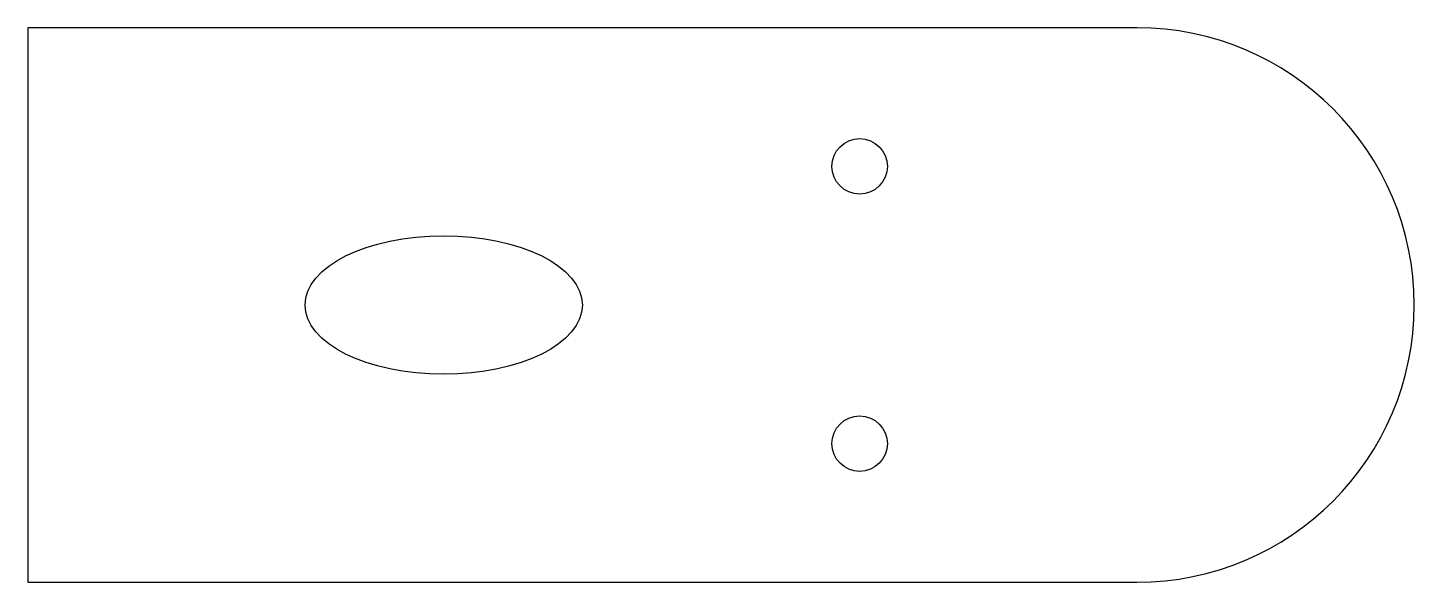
# Model space of a CAD drawing. Header units: inches. Extents: x 0 to 5, y 0 to 2.
import ezdxf

# ---------------------------------------------------------------- set-up
doc = ezdxf.new("R2010")
doc.units = ezdxf.units.IN
doc.header["$MEASUREMENT"] = 0

# ---------------------------------------------------------------- blocks, each defined once
blk = doc.blocks.new('HOLE')
blk.add_circle((0, 0), 0.1)

msp = doc.modelspace()

# ---------------------------------------------------------------- linework, layer by layer
msp.add_lwpolyline([(0, 0), (4, 0, 1), (4, 2), (0, 2)], format="xyb", close=True)
msp.add_ellipse((1.5, 1), major_axis=(0.5, 0), ratio=0.5)

# ---------------------------------------------------------------- block references
for p in [(3, 1.5), (3, 0.5)]:
    msp.add_blockref('HOLE', p)

doc.saveas('drawing.dxf')
